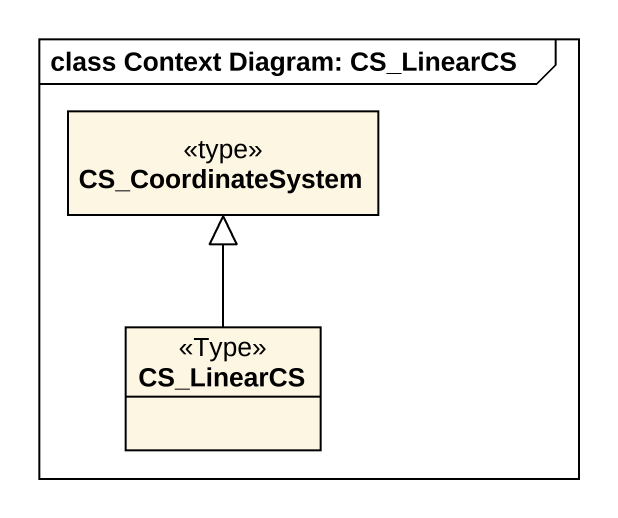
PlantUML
@startuml
mainframe class Context Diagram: CS_LinearCS
hide circle
hide empty members
class CS_CoordinateSystem <<type>>
class CS_LinearCS <<Type>>
CS_LinearCS -up-|> CS_CoordinateSystem
@enduml
